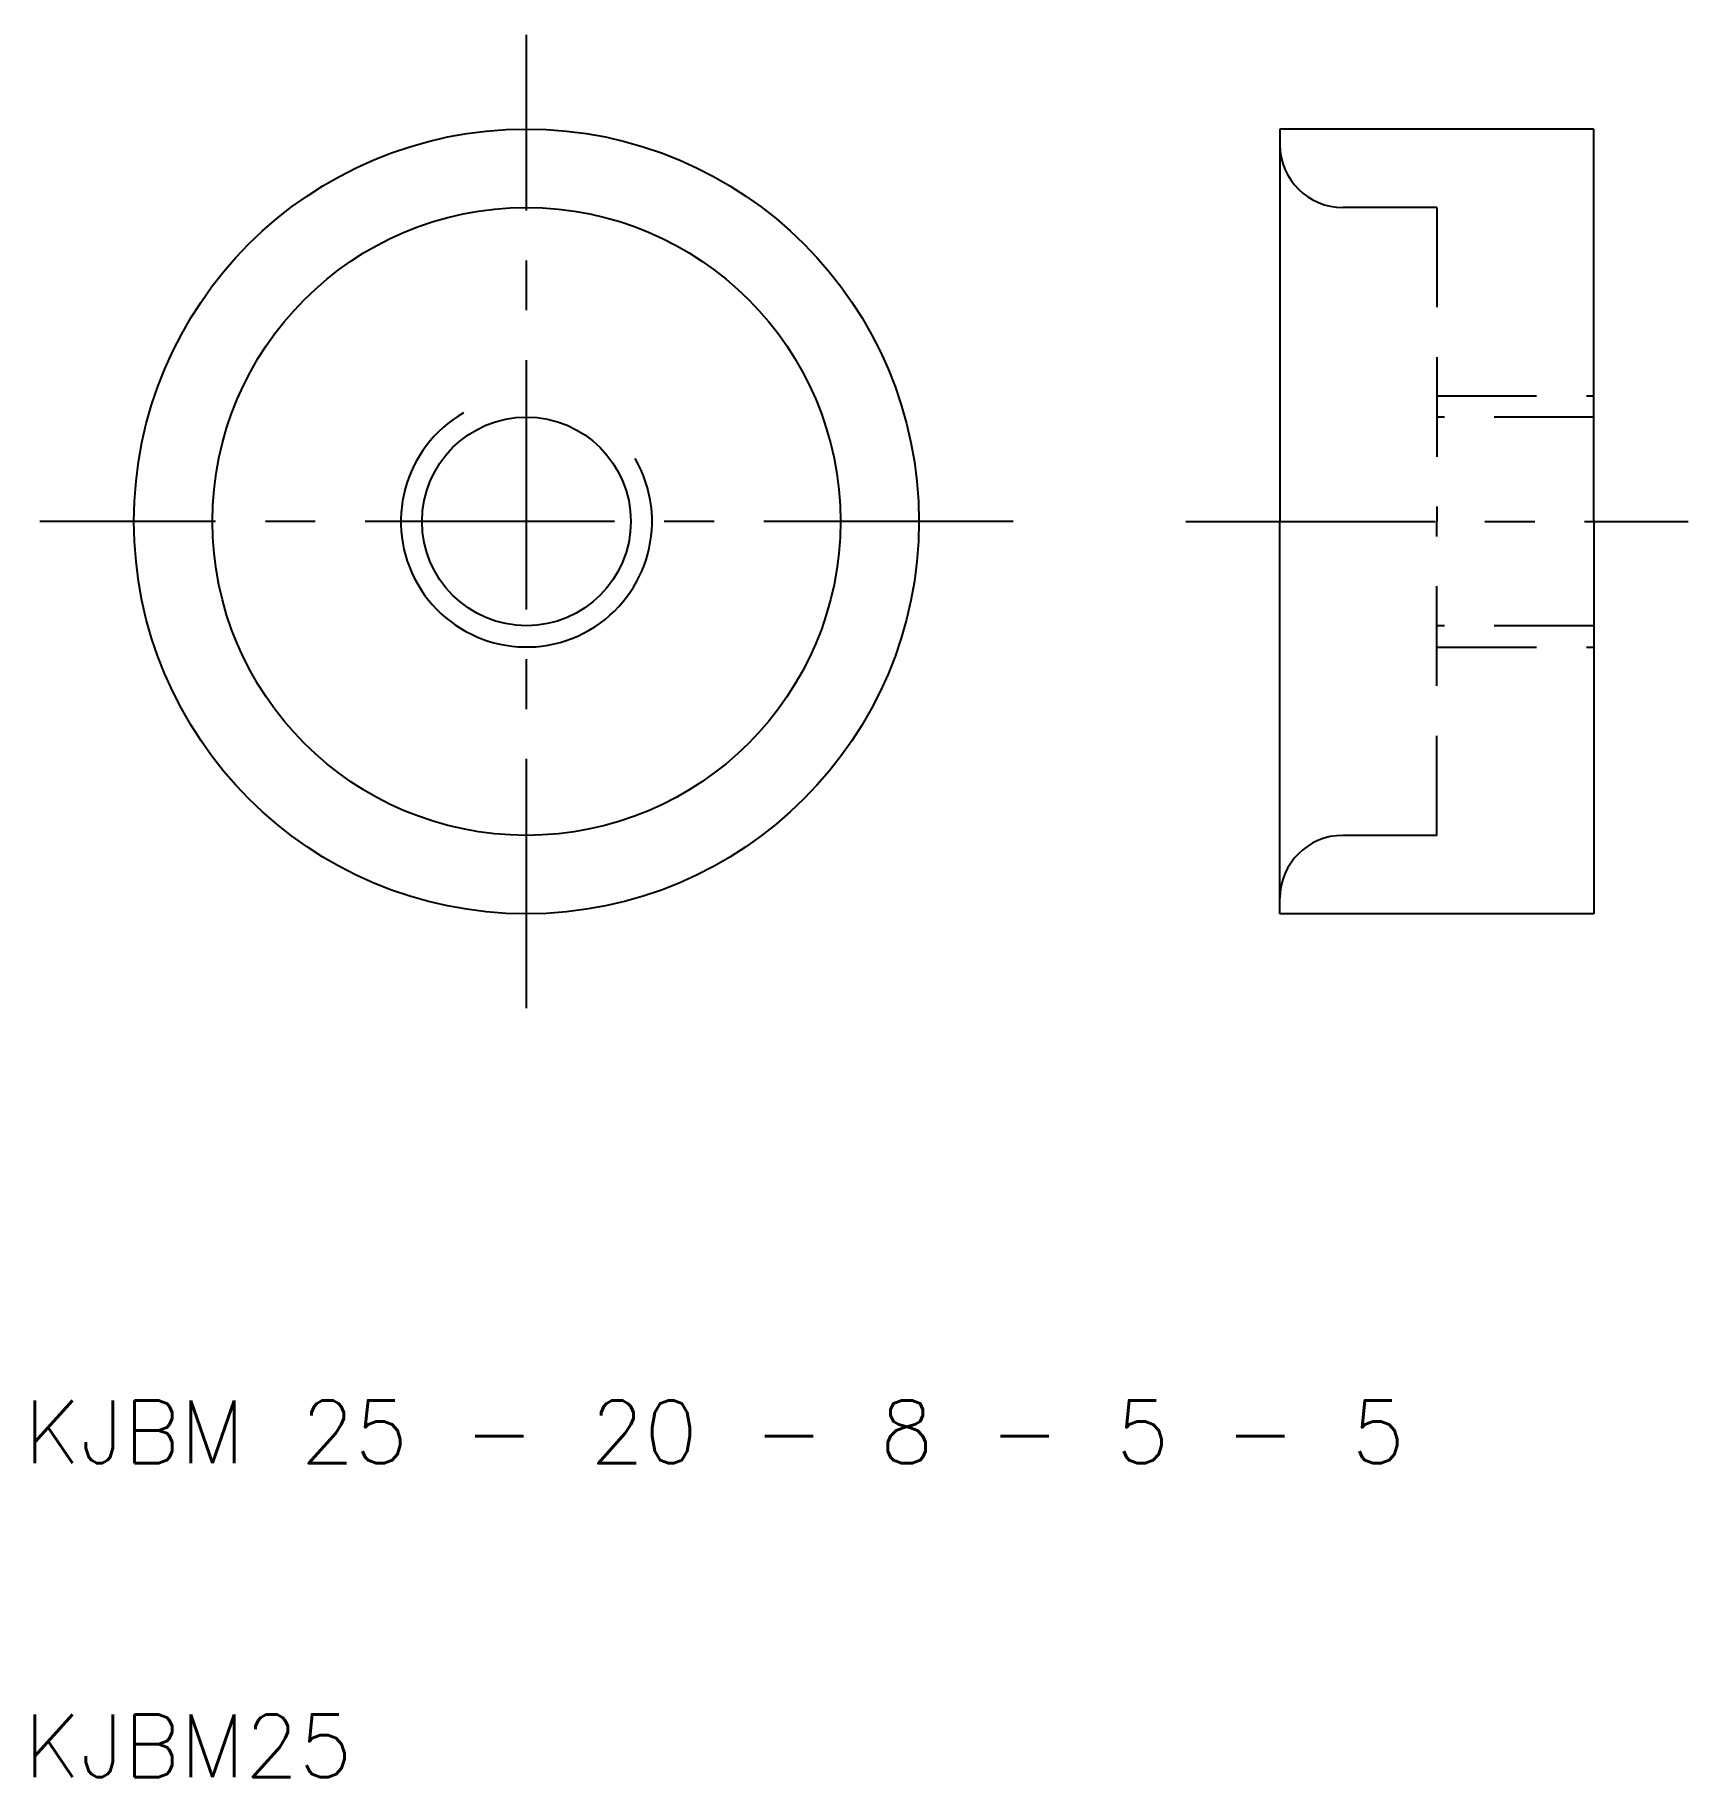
# Model space of a CAD drawing. Extents: x 10.3 to 63, y 10 to 65.5.
import ezdxf

# ---------------------------------------------------------------- set-up
doc = ezdxf.new("R2010")
doc.units = 0
doc.header["$LTSCALE"] = 0.25
doc.linetypes.add('CENTER', pattern=[50.8, 31.75, -6.35, 6.35, -6.35])
doc.linetypes.add('DASHED', pattern=[19.05, 12.7, -6.35])
doc.layers.get('0').update_dxf_attribs({"linetype": 'CONTINUOUS'})
doc.layers.add('CENTER', color=1, linetype='CENTER')
doc.styles.get("Standard").update_dxf_attribs({"font": 'txt.shx', "bigfont": 'extfont.shx'})

msp = doc.modelspace()

# ---------------------------------------------------------------- linework, layer by layer
for p, q in [((50, 62.5), (50, 50)), ((60, 62.5), (50, 62.5)), ((60, 50), (60, 62.5)), ((50, 37.5), (50, 50)), ((60, 50), (60, 37.5)), ((60, 37.5), (50, 37.5))]:
    msp.add_line(p, q)
at = {"color": 3, "linetype": 'DASHED'}
for p, q in [((55, 60), (52, 60)), ((55, 60), (55, 50)), ((55, 54), (60, 54)), ((60, 53.3235), (55, 53.3235)), ((55, 40), (55, 50)), ((60, 46.6765), (55, 46.6765)), ((55, 46), (60, 46)), ((55, 40), (52, 40))]:
    msp.add_line(p, q, dxfattribs=at)
for radius in [12.5, 10, 3.3235]:
    msp.add_circle((26, 50), radius)
for centre, start, end in [((52, 62), 180, 270), ((52, 38), 90, 180)]:
    msp.add_arc(centre, 2, start, end, dxfattribs=at)
at = {"color": 3}
msp.add_arc((26, 50), 4, 120, 30, dxfattribs=at)
at = {"layer": 'CENTER', "color": 1, "linetype": 'CENTER'}
for p, q in [((26, 34.5), (26, 65.5)), ((41.5, 50), (10.5, 50)), ((47, 50), (63, 50))]:
    msp.add_line(p, q, dxfattribs=at)

# ---------------------------------------------------------------- texts
for s, p in [('KJBM 25 - 20 - 8 - 5 - 5', (10, 20)), ('KJBM25', (10, 10))]:
    msp.add_text(s, height=2).set_placement(p)

doc.saveas('drawing.dxf')
